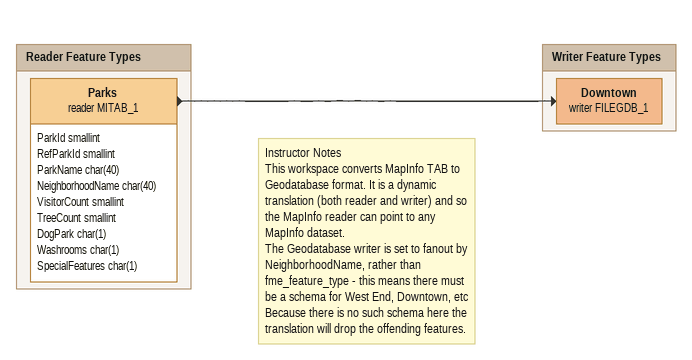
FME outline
Note: Instructor Notes / This workspace converts MapInfo TAB to Geodatabase format. It is a dynamic translation (both reader and writer) and so the MapInfo reader can point to any MapInfo dataset. / The Geodatabase writer is set to fanout by NeighborhoodName, rather than fme_feature_type - this means there must be a schema for West End, Downtown, etc / Because there is no such schema here the translation will drop the offending features.

Bookmark: Reader Feature Types
Parks (reader MITAB_1)
    attributes: ParkId smallint, RefParkId smallint, ParkName char(40), NeighborhoodName char(40), VisitorCount smallint, TreeCount smallint, DogPark char(1), Washrooms char(1), SpecialFeatures char(1)
    -> Downtown (writer FILEGDB_1)

Bookmark: Writer Feature Types
Downtown (writer FILEGDB_1)
